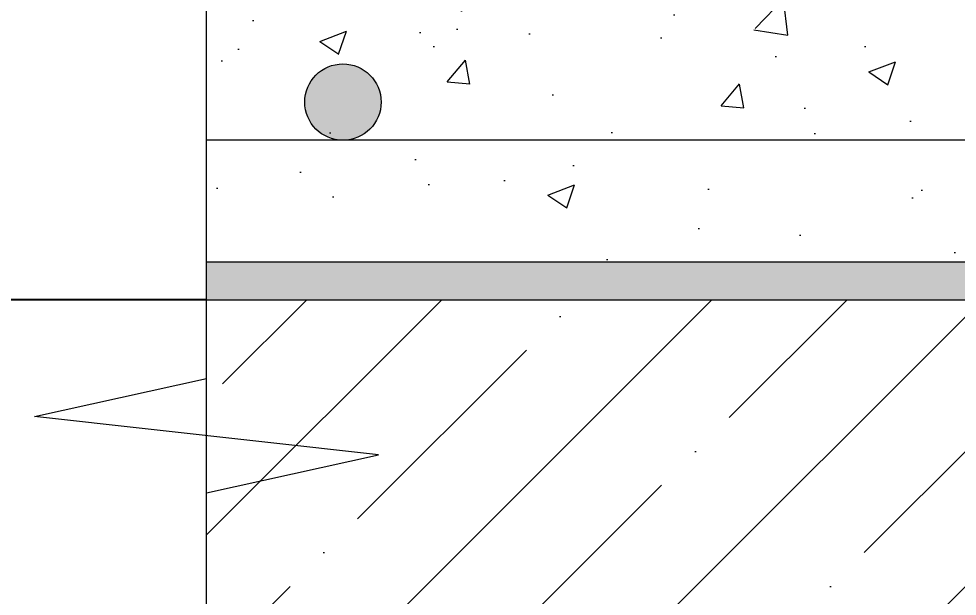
# Model space of a CAD drawing. Header units: millimetres. Extents: x -477321 to 558829, y -132142 to 283081.
# Drawn here: x -470572 to -469344, y 48299 to 49055 of the extents above; entities that cross this region are included whole.
import ezdxf

# ---------------------------------------------------------------- set-up
doc = ezdxf.new("R2010")
doc.units = ezdxf.units.MM
for name, color, linetype in [('АР_Керамогранит', 7, 'Continuous'), ('АР_Перегородки кирпич штрих', 7, 'Continuous'), ('АР_Плита', 220, 'Continuous')]:
    doc.layers.add(name, color=color, linetype=linetype)
doc.layers.add('АР_Тонкие', color=250, linetype='Continuous', lineweight=0)
doc.layers.add('АР_Штриховка', color=252, linetype='Continuous', lineweight=0)
doc.styles.add('ISOCPEUR', font='isocpeur.ttf', dxfattribs={"width": 0.7})
doc.dimstyles.new('R_100', dxfattribs={"dimtxt": 270, "dimasz": 120, "dimexe": 100, "dimexo": 0, "dimgap": 60, "dimtad": 1, "dimdec": 0, "dimrnd": 5, "dimzin": 0, "dimdsep": 46, "dimtxsty": 'ISOCPEUR', "dimblk": 'ARCHTICK', "dimcen": 0, "dimdle": 100, "dimclrd": 256, "dimclre": 256, "dimclrt": 256, "dimadec": 0, "dimazin": 0, "dimtfac": 2, "dimtdec": 0, "dimtofl": 0, "dimtmove": 1, "dimatfit": 3, "dimfxl": 1, "dimtvp": 3, "dimtolj": 1, "dimtzin": 0, "dimarcsym": 0})

# ---------------------------------------------------------------- blocks, each defined once
blk = doc.blocks.new('*U36')
at = {"color": 8}
blk.add_lwpolyline([(0, -6.506), (0, 2.443), (2.25, 2.943), (-2.25, 3.443), (0, 3.943), (0, 15.068)], dxfattribs=at)
blk = doc.blocks.new('Арматура_D-10')
at = {"layer": 'АР_Перегородки кирпич штрих', "transparency": 33554687}
h = blk.add_hatch(color=256, dxfattribs=at)
h.set_gradient(color2=(0, 0, 0), tint=1, name='SPHERICAL')
h.paths.add_polyline_path([(-59078.57, 235102.41, 1), (-59088.57, 235102.41, 1)])
at = {"layer": 'АР_Тонкие'}
blk.add_circle((-59083.57, 235102.41), 5, dxfattribs=at)
blk = doc.blocks.new('_ArchTick')
at = {"color": 0, "linetype": 'ByBlock', "const_width": 0.15}
blk.add_lwpolyline([(-0.5, -0.5), (0.5, 0.5)], dxfattribs=at)
blk = doc.blocks.new('*D76')
at = {"layer": 'Defpoints', "color": 0, "transparency": 16777216}
for p in [(-470326.7, 49592.9), (-470730.7, 48687.3), (-470326.7, 48687.3)]:
    blk.add_point(p, dxfattribs=at)
at = {"layer": 'АР_Керамогранит', "lineweight": -2, "transparency": 16777216}
for p, q in [((-470730.7, 49692.9), (-470730.7, 48587.3)), ((-470326.7, 49592.9), (-470830.7, 49592.9)), ((-470326.7, 48687.3), (-470830.7, 48687.3))]:
    blk.add_line(p, q, dxfattribs=at)
at = {"layer": 'АР_Керамогранит', "lineweight": -2, "transparency": 16777216, "xscale": 120, "yscale": 120, "zscale": 120}
for p, rotation in [((-470730.7, 49592.9), 90), ((-470730.7, 48687.3), 270)]:
    blk.add_blockref('_ArchTick', p, dxfattribs=dict(at, rotation=rotation))
at = {"layer": 'АР_Керамогранит', "lineweight": 15, "transparency": 16777216, "insert": (-470925.7, 49140.1), "char_height": 270, "attachment_point": 5, "rotation": 90, "style": 'ISOCPEUR'}
blk.add_mtext('\\A1;80', dxfattribs=at)

msp = doc.modelspace()

# ---------------------------------------------------------------- hatches: boundary and pattern name
at = {"layer": 'АР_Перегородки кирпич штрих', "transparency": 33554687}
msp.add_hatch(color=256, dxfattribs=at).paths.add_polyline_path([(-470326.7, 48737.3), (-470326.7, 48687.3), (-463501.3, 48687.3), (-463501.3, 48737.3)])
at = {"layer": 'АР_Штриховка', "ltscale": 100, "true_color": 0x000000}
h = msp.add_hatch(dxfattribs=at)
h.set_pattern_fill('AR-CONC', color=18, scale=50, style=0)
h.set_pattern_definition([(50, (-5148656.87, 781333.88), (358.630091, -31.376067), [37.5, -412.5]), (355, (-5148656.87, 781333.88), (-69.375667, 376.096067), [30, -330]), (100.4514445, (-5148627, 781331.26), (289.254423, 344.719995), [31.870096, -350.571056]), (46.1842, (-5148656.87, 781433.88), (533.620665, -82.75964), [56.25, -618.75]), (96.635635, (-5148612.4, 781427), (467.33097, 487.0593), [47.80517, -525.85688]), (351.184164, (-5148656.9, 781433.9), (467.33097, 487.0593), [45, -495]), (21, (-5148606.87, 781408.88), (298.453526, -201.309445), [37.5, -412.5]), (326, (-5148606.87, 781408.88), (121.657666, 362.575023), [30, -330]), (71.451445, (-5148582, 781392.1), (420.111188, 161.265576), [31.870095, -350.571056]), (37.5, (-5148656.87, 781333.88), (6.0799277, 166.446927), [0, -326, 0, -335, 0, -331.25]), (7.5, (-5148656.87, 781333.88), (131.534769, 197.205856), [0, -191, 0, -318.5, 0, -126.25]), (327.5, (-5148768.37, 781333.88), (266.911218, -11.277436), [0, -125, 0, -390, 0, -517.5]), (317.5, (-5148818.37, 781333.88), (291.593085, 50.052491), [0, -162.5, 0, -259, 0, -367.5])])
h.paths.add_polyline_path([(-463501.3, 49457.3), (-470326.7, 49457.3), (-470326.7, 48737.3), (-463501.3, 48737.3)])
h = msp.add_hatch(dxfattribs=at)
h.set_pattern_fill('ANSI35', color=18, scale=1000, style=0)
h.set_pattern_definition([(45, (-5148656.87, 781183.88), (-176.776695, 176.776695), []), (45, (-5148480.1, 781183.88), (-176.776695, 176.776695), [312.5, -62.5, 0, -62.5])])
h.paths.add_polyline_path([(-463501.3, 48687.3), (-470326.7, 48687.3), (-470326.7, 47687.3), (-463501.3, 47687.3)])

# ---------------------------------------------------------------- linework, layer by layer
at = {"layer": 'АР_Плита', "color": 18, "lineweight": 5, "ltscale": 100, "true_color": 0x000000}
msp.add_lwpolyline([(-470326.7, 48687.3), (-463501.3, 48687.3), (-463501.3, 47687.3), (-470326.7, 47687.3)], close=True, dxfattribs=at)
at = {"layer": 'АР_Тонкие'}
for points in [[(-463501.3, 48896.3), (-470326.7, 48896.3)], [(-470326.7, 48737.3), (-470326.7, 48737.3), (-463501.3, 48737.3)]]:
    msp.add_lwpolyline(points, dxfattribs=at)

# ---------------------------------------------------------------- block references
for name, p, xscale, yscale, zscale in [('*U36', (-470326.7, 48190.2), 100, 100, 100), ('Арматура_D-10', (120687.6, -2302077.8), 10, 10, 10)]:
    msp.add_blockref(name, p, dxfattribs=dict(at, xscale=xscale, yscale=yscale, zscale=zscale))

# ---------------------------------------------------------------- dimensions: what is measured, and where the dimension line sits
at = {"layer": 'АР_Керамогранит', "color": 18, "lineweight": 15, "true_color": 0x000000}
dim = msp.add_linear_dim(base=(-470730.7, 48687.3), p1=(-470326.7, 49592.9), p2=(-470326.7, 48687.3), angle=90, text='80', dimstyle='R_100', override={"dimpost": '\\X'}, dxfattribs=at)
dim.commit()
dim.dimension.update_dxf_attribs({"geometry": '*D76', "text_midpoint": (-470925.7, 49140.1)})

doc.saveas('drawing.dxf')
